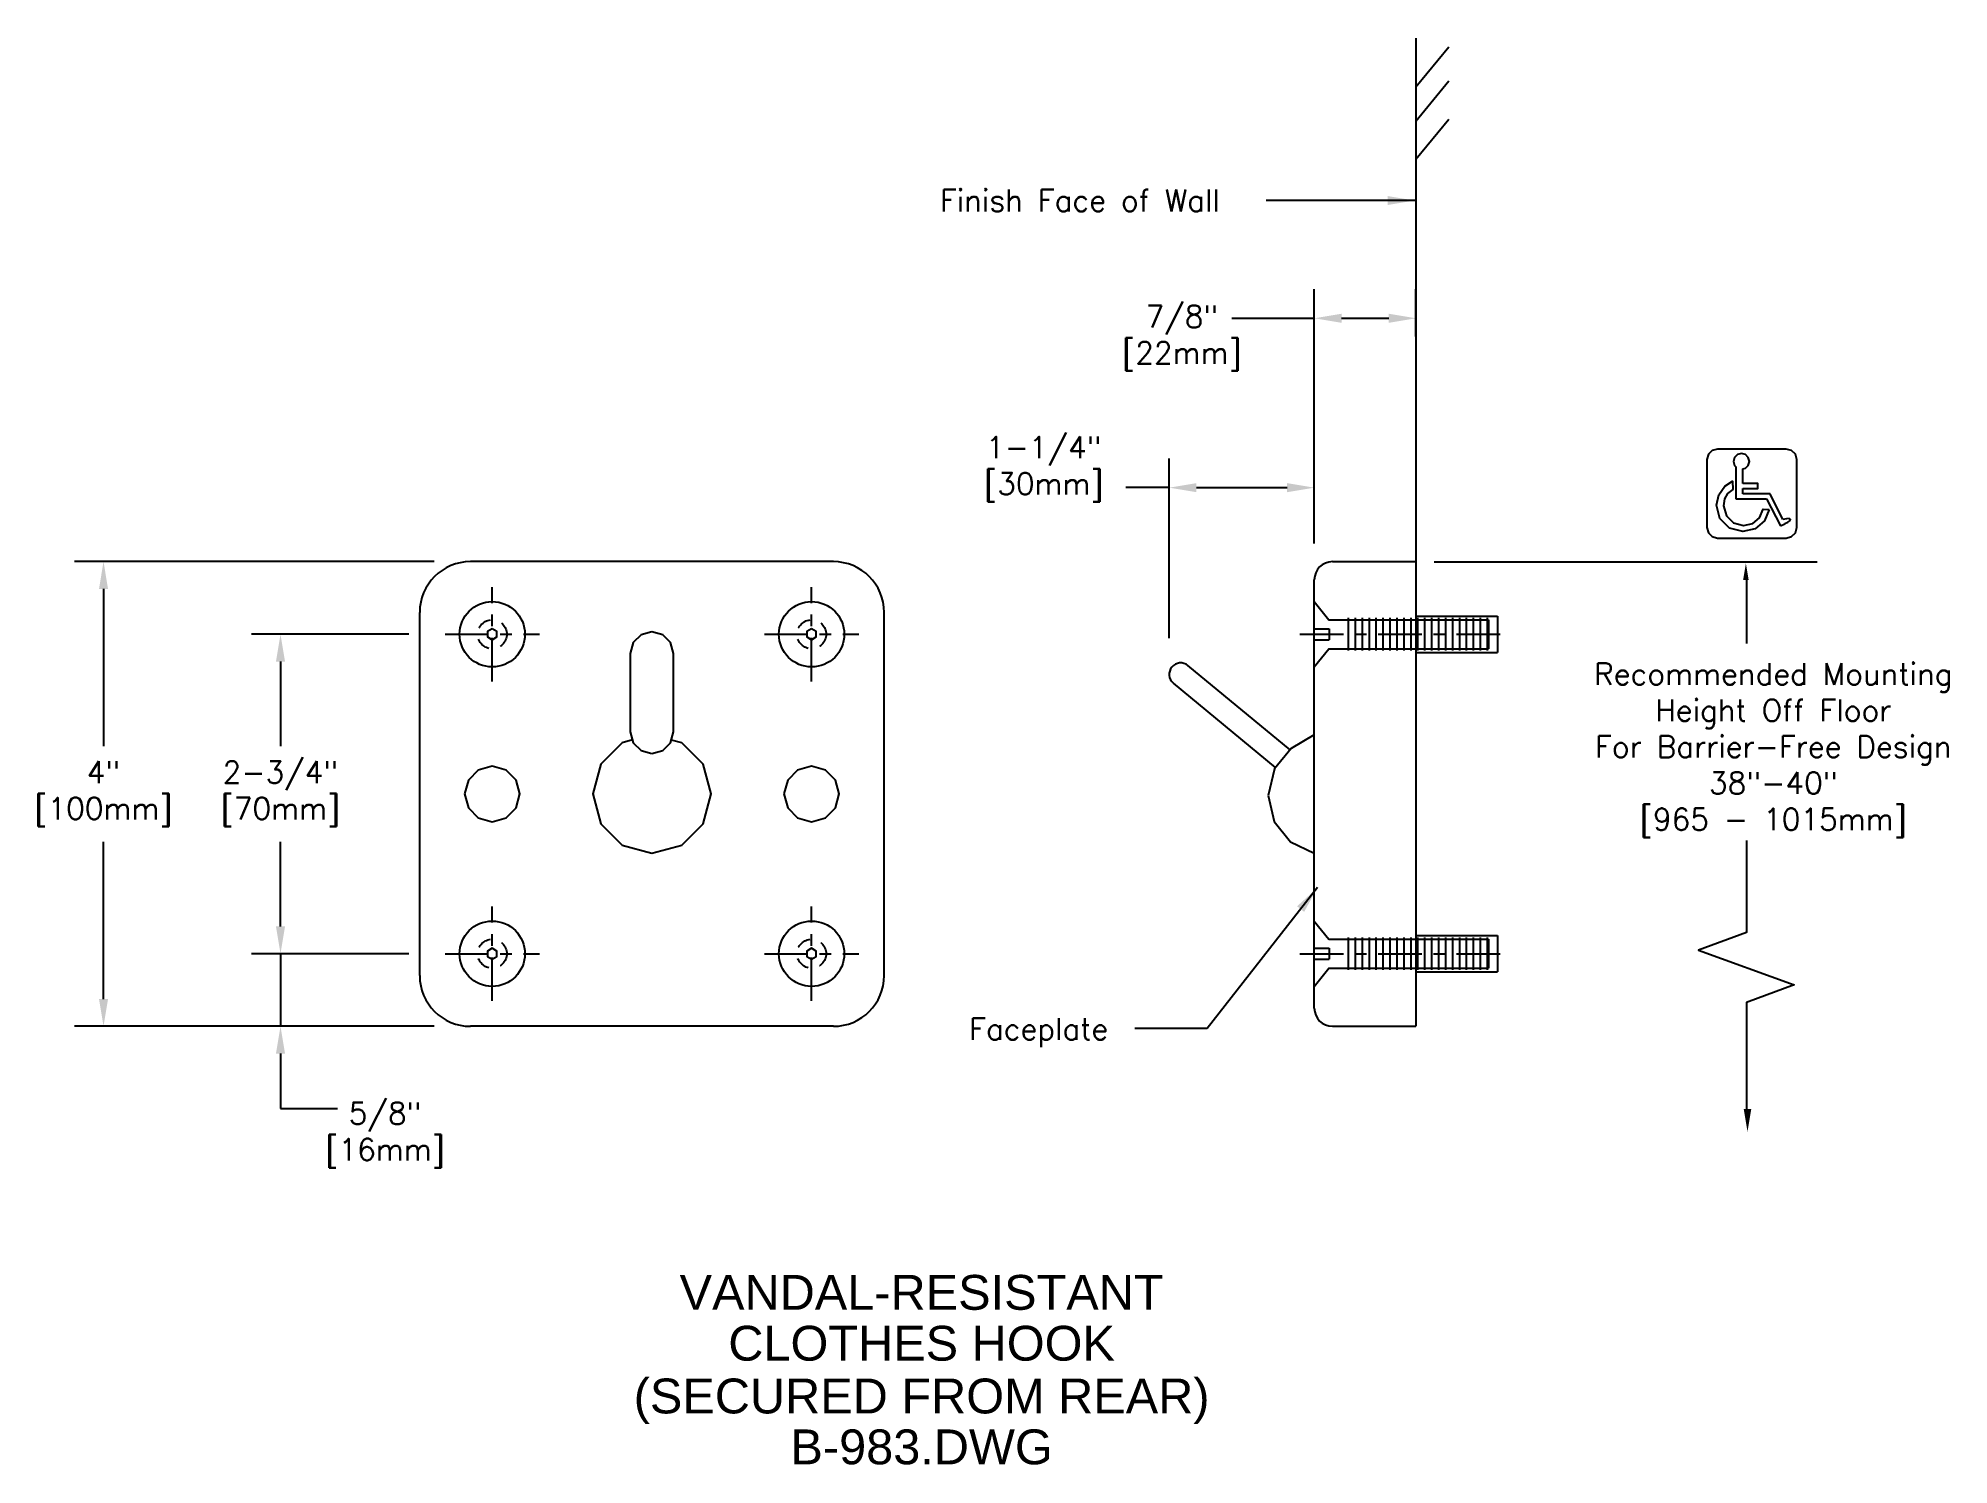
# Model space of a CAD drawing. Header units: inches. Extents: x -0.1 to 16.4, y 3.5 to 15.8.
import ezdxf
from ezdxf.enums import TextEntityAlignment as Align

# ---------------------------------------------------------------- set-up
doc = ezdxf.new("R2010")
doc.units = ezdxf.units.IN
doc.header["$MEASUREMENT"] = 0
doc.header["$PDMODE"] = 35
doc.header["$PDSIZE"] = 0.000315
doc.linetypes.add('CENTER2', pattern=[1.125, 0.75, -0.125, 0.125, -0.125])
doc.linetypes.add('HIDDEN2', pattern=[0.1875, 0.125, -0.0625])
doc.layers.get('0').update_dxf_attribs({"linetype": 'CONTINUOUS'})
doc.layers.get('Defpoints').update_dxf_attribs({"linetype": 'CONTINUOUS'})
for name, color, linetype in [('detail', 4, 'CONTINUOUS'), ('dim', 1, 'CONTINUOUS'), ('text', 2, 'CONTINUOUS')]:
    doc.layers.add(name, color=color, linetype=linetype)
doc.styles.add('Arial_5', font='arial.ttf', dxfattribs={"height": 5})
doc.styles.add('DIM_S.5', font='simplex.shx', dxfattribs={"height": 0.1875})
doc.styles.add('DIM_S_8', font='simplex.shx', dxfattribs={"height": 0.25})
doc.dimstyles.new('DIM_S_7', dxfattribs={"dimtxt": 0.12, "dimasz": 0.234375, "dimexe": 0.25, "dimexo": 0.3125, "dimgap": 0.09375, "dimtad": 1, "dimtih": 1, "dimtoh": 1, "dimdec": 4, "dimrnd": 0.0625, "dimzin": 0, "dimdsep": 46, "dimlunit": 4, "dimtxsty": 'DIM_S.5', "dimcen": 0.09375, "dimclrd": 256, "dimclre": 256, "dimaunit": 1, "dimadec": 0, "dimazin": 0, "dimtfac": 1, "dimtdec": 4, "dimtofl": 0, "dimtmove": 2, "dimatfit": 3, "dimfxl": 1, "dimtolj": 1, "dimtzin": 0, "dimarcsym": 0})

# ---------------------------------------------------------------- blocks, each defined once
blk = doc.blocks.new('TBLK_TX')
at = {"style": 'Arial_5'}
for tag, p in [('TITLE', (0, 0)), ('DWG_NAME', (0, -7.3))]:
    blk.add_attdef(tag, text='', height=5, dxfattribs=at).set_placement(p, align=Align.CENTER)
blk = doc.blocks.new('*D2')
at = {"linetype": 'ByBlock'}
for p, q in [((3.334, 11.265), (0.237, 11.265)), ((0.487, 11.03), (0.487, 9.675)), ((0.487, 7.499), (0.487, 8.854)), ((3.334, 7.265), (0.237, 7.265))]:
    blk.add_line(p, q, dxfattribs=at)
for points in [[(0.448, 11.03), (0.526, 11.03), (0.487, 11.265)], [(0.448, 7.499), (0.526, 7.499), (0.487, 7.265)]]:
    blk.add_solid(points, dxfattribs=at)
at = {"layer": 'Defpoints', "color": 0, "linetype": 'ByBlock'}
for p in [(3.647, 11.265), (0.487, 7.265), (3.647, 7.265)]:
    blk.add_point(p, dxfattribs=at)
at = {"color": 0, "linetype": 'ByBlock', "insert": (0.487, 9.265), "char_height": 0.1875, "attachment_point": 5, "style": 'DIM_S.5'}
blk.add_mtext('\\A1;4"\\P[100mm]', dxfattribs=at)
blk = doc.blocks.new('*D3')
at = {"linetype": 'ByBlock'}
for p, q in [((1.504, 7.717), (1.504, 9.262)), ((2.754, 8.531), (2.754, 9.262)), ((1.739, 9.012), (2.52, 9.012))]:
    blk.add_line(p, q, dxfattribs=at)
for points in [[(1.739, 9.051), (1.739, 8.973), (1.504, 9.012)], [(2.52, 9.051), (2.52, 8.973), (2.754, 9.012)]]:
    blk.add_solid(points, dxfattribs=at)
at = {"layer": 'Defpoints', "color": 0, "linetype": 'ByBlock'}
for p in [(2.754, 9.012), (2.754, 8.219), (1.504, 7.405)]:
    blk.add_point(p, dxfattribs=at)
at = {"color": 0, "linetype": 'ByBlock', "insert": (0.425, 9.171), "char_height": 0.1875, "attachment_point": 5, "style": 'DIM_S.5'}
blk.add_mtext('\\A1;1-1/4"\\P[30mm]', dxfattribs=at)
blk = doc.blocks.new('*D4')
at = {"linetype": 'ByBlock'}
for p, q in [((2.754, 8.531), (2.754, 10.72)), ((3.629, 10.313), (3.629, 10.72)), ((2.988, 10.47), (3.395, 10.47))]:
    blk.add_line(p, q, dxfattribs=at)
for points in [[(2.988, 10.509), (2.988, 10.431), (2.754, 10.47)], [(3.395, 10.509), (3.395, 10.431), (3.629, 10.47)]]:
    blk.add_solid(points, dxfattribs=at)
at = {"layer": 'Defpoints', "color": 0, "linetype": 'ByBlock'}
for p in [(3.629, 10.47), (3.629, 10), (2.754, 8.219)]:
    blk.add_point(p, dxfattribs=at)
at = {"color": 0, "linetype": 'ByBlock', "insert": (1.614, 10.298), "char_height": 0.1875, "attachment_point": 5, "style": 'DIM_S.5'}
blk.add_mtext('\\A1;7/8"\\P[22mm]', dxfattribs=at)
blk = doc.blocks.new('*D5')
at = {"linetype": 'ByBlock'}
for p, q in [((3.116, 10.64), (1.761, 10.64)), ((2.011, 10.405), (2.011, 9.675)), ((2.011, 8.124), (2.011, 8.854)), ((3.116, 7.89), (1.761, 7.89))]:
    blk.add_line(p, q, dxfattribs=at)
for points in [[(1.972, 10.405), (2.05, 10.405), (2.011, 10.64)], [(1.972, 8.124), (2.05, 8.124), (2.011, 7.89)]]:
    blk.add_solid(points, dxfattribs=at)
at = {"layer": 'Defpoints', "color": 0, "linetype": 'ByBlock'}
for p in [(3.428, 10.64), (2.011, 7.89), (3.428, 7.89)]:
    blk.add_point(p, dxfattribs=at)
at = {"color": 0, "linetype": 'ByBlock', "insert": (2.011, 9.265), "char_height": 0.1875, "attachment_point": 5, "style": 'DIM_S.5'}
blk.add_mtext('\\A1;2-3/4"\\P[70mm]', dxfattribs=at)
blk = doc.blocks.new('*D6')
at = {"linetype": 'ByBlock'}
for p, q in [((2.011, 8.124), (2.011, 8.358)), ((3.116, 7.89), (1.761, 7.89)), ((2.011, 7.89), (2.011, 7.265)), ((3.334, 7.265), (1.761, 7.265)), ((2.011, 7.03), (2.011, 6.796))]:
    blk.add_line(p, q, dxfattribs=at)
for points in [[(1.972, 8.124), (2.05, 8.124), (2.011, 7.89)], [(1.972, 7.03), (2.05, 7.03), (2.011, 7.265)]]:
    blk.add_solid(points, dxfattribs=at)
at = {"layer": 'Defpoints', "color": 0, "linetype": 'ByBlock'}
for p in [(3.428, 7.89), (2.011, 7.265), (3.647, 7.265)]:
    blk.add_point(p, dxfattribs=at)
at = {"color": 0, "linetype": 'ByBlock', "insert": (2.912, 6.329), "char_height": 0.1875, "attachment_point": 5, "style": 'DIM_S.5'}
blk.add_mtext('\\A1;5/8"\\P[16mm]', dxfattribs=at)

msp = doc.modelspace()

# ---------------------------------------------------------------- linework, layer by layer
at = {"layer": 'detail', "linetype": 'Continuous'}
for p, q in [((11.78839, 15.77046), (11.78839, 7.26457)), ((11.78839, 15.35237), (12.07078, 15.69738)), ((11.78839, 15.05757), (12.07078, 15.40258)), ((11.78839, 14.73001), (12.07078, 15.07502)), ((14.83884, 11.84812), (14.60434, 11.84812)), ((14.9478, 11.62721), (14.83884, 11.84812)), ((14.92709, 11.5722), (14.96537, 11.5916)), ((14.96537, 11.5916), (14.96457, 11.5932)), ((6.77186, 11.26457), (3.64686, 11.26457)), ((11.06964, 11.26457), (11.78839, 11.26457)), ((10.91339, 7.42082), (10.91339, 11.10832)), ((3.20936, 7.70207), (3.20936, 10.82707)), ((7.20936, 7.70207), (7.20936, 10.82707)), ((11.20463, 10.7803), (11.20463, 10.49993)), ((11.26449, 10.7803), (11.26449, 10.49993)), ((11.32435, 10.7803), (11.32435, 10.49993)), ((11.38422, 10.7803), (11.38422, 10.49993)), ((11.44408, 10.7803), (11.44408, 10.49993)), ((11.50394, 10.7803), (11.50394, 10.49993)), ((11.5638, 10.7803), (11.5638, 10.49993)), ((11.62367, 10.7803), (11.62367, 10.49993)), ((11.68353, 10.7803), (11.68353, 10.49993)), ((11.74339, 10.7803), (11.74339, 10.49993)), ((11.78839, 10.79582), (12.49108, 10.79582)), ((11.80325, 10.7803), (11.80325, 10.49993)), ((11.86312, 10.7803), (11.86312, 10.49993)), ((11.92298, 10.7803), (11.92298, 10.49993)), ((11.98284, 10.7803), (11.98284, 10.49993)), ((12.0427, 10.7803), (12.0427, 10.49993)), ((12.10257, 10.7803), (12.10257, 10.49993)), ((12.16243, 10.7803), (12.16243, 10.49993)), ((12.22229, 10.7803), (12.22229, 10.49993)), ((12.28215, 10.7803), (12.28215, 10.49993)), ((12.34202, 10.7803), (12.34202, 10.49993)), ((12.40188, 10.7803), (12.40188, 10.49993)), ((12.41339, 10.76457), (12.41339, 10.51457)), ((12.49108, 10.79582), (12.49108, 10.48332)), ((10.91339, 10.68645), (11.04137, 10.68645)), ((10.91339, 10.5927), (11.04137, 10.5927)), ((11.04137, 10.68645), (11.04137, 10.5927)), ((10.70437, 9.64482), (9.82542, 10.37063)), ((11.78839, 10.48332), (12.49108, 10.48332)), ((10.57849, 9.49238), (9.69954, 10.21819)), ((10.91339, 7.93645), (11.04137, 7.93645)), ((11.04137, 7.93645), (11.04137, 7.8427)), ((11.20463, 8.0303), (11.20463, 7.74993)), ((11.26449, 8.0303), (11.26449, 7.74993)), ((11.32435, 8.0303), (11.32435, 7.74993)), ((11.38422, 8.0303), (11.38422, 7.74993)), ((11.44408, 8.0303), (11.44408, 7.74993)), ((11.50394, 8.0303), (11.50394, 7.74993)), ((11.5638, 8.0303), (11.5638, 7.74993)), ((11.62367, 8.0303), (11.62367, 7.74993)), ((11.68353, 8.0303), (11.68353, 7.74993)), ((11.74339, 8.0303), (11.74339, 7.74993)), ((11.78839, 8.04582), (12.49108, 8.04582)), ((11.80325, 8.0303), (11.80325, 7.74993)), ((11.86312, 8.0303), (11.86312, 7.74993)), ((11.92298, 8.0303), (11.92298, 7.74993)), ((11.98284, 8.0303), (11.98284, 7.74993)), ((12.0427, 8.0303), (12.0427, 7.74993)), ((12.10257, 8.0303), (12.10257, 7.74993)), ((12.16243, 8.0303), (12.16243, 7.74993)), ((12.22229, 8.0303), (12.22229, 7.74993)), ((12.28215, 8.0303), (12.28215, 7.74993)), ((12.34202, 8.0303), (12.34202, 7.74993)), ((12.40188, 8.0303), (12.40188, 7.74993)), ((12.41339, 8.01457), (12.41339, 7.76457)), ((12.49108, 8.04582), (12.49108, 7.73332)), ((10.91339, 7.8427), (11.04137, 7.8427)), ((11.78839, 7.73332), (12.49108, 7.73332)), ((6.77186, 7.26457), (3.64686, 7.26457)), ((11.06964, 7.26457), (11.78839, 7.26457))]:
    msp.add_line(p, q, dxfattribs=at)
at = {"layer": 'detail', "linetype": 'CENTER2', "ltscale": 0.5}
for p, q in [((3.83436, 10.23332), (3.83436, 11.04582)), ((6.58436, 10.23332), (6.58436, 11.04582)), ((3.42811, 10.63957), (4.24061, 10.63957)), ((6.17811, 10.63957), (6.99061, 10.63957)), ((10.78839, 10.63957), (12.53839, 10.63957)), ((3.83436, 7.48332), (3.83436, 8.29582)), ((6.58436, 7.48332), (6.58436, 8.29582)), ((3.42811, 7.88957), (4.24061, 7.88957)), ((6.17811, 7.88957), (6.99061, 7.88957)), ((10.78839, 7.88957), (12.53839, 7.88957))]:
    msp.add_line(p, q, dxfattribs=at)
at = {"layer": 'detail', "linetype": 'Continuous'}
for points in [[(14.9778, 11.46746), (15.02348, 11.47977), (15.05592, 11.5121), (15.06826, 11.55758), (15.06826, 12.14335), (15.05592, 12.18884), (15.02348, 12.22116), (14.9778, 12.23345), (14.38472, 12.23345), (14.33906, 12.22116), (14.30661, 12.18884), (14.29426, 12.14335), (14.29426, 11.55758), (14.30661, 11.5121), (14.33906, 11.47977), (14.38472, 11.46746)], [(14.8299, 11.71349), (14.78863, 11.61612), (14.70916, 11.54846), (14.60414, 11.52311), (14.48865, 11.55424), (14.40653, 11.63602), (14.37528, 11.75106), (14.39617, 11.83933), (14.44824, 11.91386), (14.51561, 11.9588), (14.51627, 11.88453), (14.4707, 11.8513), (14.4457, 11.80591), (14.43808, 11.74629), (14.46152, 11.66002), (14.5231, 11.59869), (14.60974, 11.57535), (14.68847, 11.59356), (14.74807, 11.64283), (14.77905, 11.71505)], [(3.83436, 10.68645), (3.79377, 10.66301), (3.79377, 10.61614), (3.83436, 10.5927), (3.87496, 10.61614), (3.87496, 10.66301)], [(5.20936, 9.6141), (5.30328, 9.6395), (5.37005, 9.70625), (5.39546, 9.80016), (5.39546, 10.47459), (5.37005, 10.56849), (5.30328, 10.63523), (5.20936, 10.66064), (5.11545, 10.63523), (5.04869, 10.56849), (5.02329, 10.47459), (5.02329, 9.80016), (5.04869, 9.70625), (5.11545, 9.6395)], [(6.58436, 10.68645), (6.54377, 10.66301), (6.54377, 10.61614), (6.58436, 10.5927), (6.62496, 10.61614), (6.62496, 10.66301)], [(3.59588, 9.26457), (3.62844, 9.14424), (3.714, 9.05871), (3.83436, 9.02616), (3.95474, 9.05871), (4.0403, 9.14424), (4.07287, 9.26457), (4.0403, 9.38493), (3.95474, 9.47047), (3.83436, 9.50303), (3.714, 9.47047), (3.62844, 9.38493)], [(6.34588, 9.26457), (6.37844, 9.14424), (6.464, 9.05871), (6.58436, 9.02616), (6.70474, 9.05871), (6.7903, 9.14424), (6.82287, 9.26457), (6.7903, 9.38493), (6.70474, 9.47047), (6.58436, 9.50303), (6.464, 9.47047), (6.37844, 9.38493)], [(3.83436, 7.93645), (3.79377, 7.91301), (3.79377, 7.86614), (3.83436, 7.8427), (3.87496, 7.86614), (3.87496, 7.91301)], [(6.58436, 7.93645), (6.54377, 7.91301), (6.54377, 7.86614), (6.58436, 7.8427), (6.62496, 7.86614), (6.62496, 7.91301)]]:
    msp.add_lwpolyline(points, close=True, dxfattribs=at)
for points in [[(14.60434, 12.06236), (14.62584, 12.06815), (14.65036, 12.09257), (14.65969, 12.12694), (14.65036, 12.16128), (14.62584, 12.18568), (14.59135, 12.19497), (14.55685, 12.18568), (14.53234, 12.16128), (14.52302, 12.12694), (14.53234, 12.09257), (14.54302, 12.08193)], [(14.54302, 12.08193), (14.54302, 11.80533)], [(14.60434, 11.93671), (14.60434, 12.06236)], [(14.60434, 11.89392), (14.7332, 11.89392), (14.7332, 11.93671), (14.60434, 11.93671)], [(14.60434, 11.84812), (14.60434, 11.89392)], [(14.54302, 11.80533), (14.60434, 11.80533)], [(14.60434, 11.80533), (14.80802, 11.80533)], [(14.80802, 11.80533), (14.92709, 11.5722)], [(14.96457, 11.5932), (14.9917, 11.60457), (15.00909, 11.6171), (15.01313, 11.62845), (15.00187, 11.63507), (14.97825, 11.63458), (14.9478, 11.62721)], [(5.04317, 9.72939), (4.95203, 9.70473), (4.76912, 9.52183), (4.69951, 9.26452), (4.76912, 9.00724), (4.95203, 8.82435), (5.20936, 8.75475), (5.46672, 8.82435), (5.64964, 9.00724), (5.71926, 9.26452), (5.64964, 9.52183), (5.46672, 9.70473), (5.37694, 9.72901)], [(10.91339, 9.7744), (10.71379, 9.65623), (10.56907, 9.48097), (10.51502, 9.25232)], [(10.51502, 9.25232), (10.56764, 9.0265), (10.70878, 8.85229), (10.91339, 8.75475)]]:
    msp.add_lwpolyline(points, dxfattribs=at)
at = {"layer": 'detail', "linetype": 'Continuous', "flags": 128}
for points in [[(10.91339, 10.92082), (11.03839, 10.76457), (12.41339, 10.76457)], [(10.91339, 10.35832), (11.03839, 10.51457), (12.41339, 10.51457)], [(10.91339, 8.17082), (11.03839, 8.01457), (12.41339, 8.01457)], [(10.91339, 7.60832), (11.03839, 7.76457), (12.41339, 7.76457)]]:
    msp.add_lwpolyline(points, dxfattribs=at)
at = {"layer": 'detail', "linetype": 'Continuous'}
for centre in [(3.83436, 10.63957), (6.58436, 10.63957), (3.83436, 7.88957), (6.58436, 7.88957)]:
    msp.add_circle(centre, 0.28125, dxfattribs=at)
at = {"layer": 'detail', "linetype": 'HIDDEN2'}
for centre in [(3.83436, 10.63957), (6.58436, 10.63957), (3.83436, 7.88957), (6.58436, 7.88957)]:
    msp.add_circle(centre, 0.125, dxfattribs=at)
at = {"layer": 'detail', "linetype": 'Continuous'}
for centre, radius, start, end in [((3.64686, 10.82707), 0.4375, 90, 180), ((6.77186, 10.82707), 0.4375, 0, 90), ((11.06964, 11.10832), 0.15625, 90, 180), ((9.76248, 10.29441), 0.09885, 50.451062, 230.451062), ((3.64686, 7.70207), 0.4375, 180, 270), ((6.77186, 7.70207), 0.4375, 270, 0), ((11.06964, 7.42082), 0.15625, 180, 270)]:
    msp.add_arc(centre, radius, start, end, dxfattribs=at)
at = {"layer": 'dim', "linetype": 'Continuous'}
for p, q in [((10.20168, 13.35934), (10.91339, 13.35934)), ((9.66364, 11.90174), (9.28889, 11.90174)), ((11.9447, 11.26165), (15.24346, 11.26165)), ((14.63431, 11.12362), (14.63431, 10.56147)), ((2.0108, 6.79582), (2.0108, 6.55857)), ((2.0108, 6.55857), (2.50233, 6.55857))]:
    msp.add_line(p, q, dxfattribs=at)
msp.add_lwpolyline([(14.63431, 8.86432), (14.63431, 8.07099), (14.22219, 7.92099), (15.04643, 7.62099), (14.63431, 7.47099), (14.63431, 6.55573)], dxfattribs=at)
for points in [[(14.60535, 11.10559), (14.65388, 11.10559), (14.62961, 11.25116)], [(14.61065, 6.55386), (14.67603, 6.55386), (14.64334, 6.35771)]]:
    msp.add_solid(points, dxfattribs=at)

# ---------------------------------------------------------------- block references
at = {"layer": 'text', "linetype": 'Continuous', "xscale": 0.06000000000000001, "yscale": 0.06000000000000001, "zscale": 0.06000000000000001}
for p, values in [((7.53163, 4.82453), {'TITLE': 'VANDAL-RESISTANT', 'DWG_NAME': 'CLOTHES HOOK'}), ((7.53163, 3.93239), {'TITLE': '(SECURED FROM REAR)', 'DWG_NAME': 'B-983.DWG'})]:
    msp.add_blockref('TBLK_TX', p, dxfattribs=at).add_auto_attribs(values)

# ---------------------------------------------------------------- texts
at = {"layer": 'dim', "linetype": 'Continuous', "style": 'DIM_S.5'}
for s, p in [('Finish Face of Wall', (7.68946, 14.27974)), ('Faceplate', (7.94193, 7.14817))]:
    msp.add_text(s, height=0.1875, dxfattribs=at).set_placement(p)
at = {"layer": 'dim', "linetype": 'Continuous', "insert": (14.86616, 9.64128), "char_height": 0.1875, "attachment_point": 5, "style": 'DIM_S_8'}
msp.add_mtext('Recommended Mounting\\PHeight Off Floor\\PFor Barrier-Free Design\\P38"-40"\\P[965 - 1015mm]', dxfattribs=at)

# ---------------------------------------------------------------- dimensions: what is measured, and where the dimension line sits
at = {"layer": 'dim', "linetype": 'Continuous'}
for base, p1, p2, text, picture, middle in [((11.78839, 13.35934), (10.91339, 11.10832), (11.78839, 12.88957), '7/8"\\P[22mm]', '*D4', (9.77301, 13.18774)), ((10.91339, 11.90174), (9.66364, 10.29441), (10.91339, 11.10832), '1-1/4"\\P[30mm]', '*D3', (8.58475, 12.06028))]:
    dim = msp.add_linear_dim(base=base, p1=p1, p2=p2, text=text, dimstyle='DIM_S_7', override={"dimpost": '\\X'}, dxfattribs=at)
    dim.commit()
    dim.dimension.update_dxf_attribs({"geometry": picture, "text_midpoint": middle, "dimtype": 160, "insert": (8.15945, 2.88953)})
dim = msp.add_linear_dim(base=(0.48706, 7.26457), p1=(3.64686, 11.26457), p2=(3.64686, 7.26457), angle=90, text='4"\\P[100mm]', dimstyle='DIM_S_7', override={"dimpost": '\\X'}, dxfattribs=at)
dim.commit()
dim.dimension.update_dxf_attribs({"geometry": '*D2', "text_midpoint": (0.48706, 9.26457)})
for base, p1, p2, text, picture, middle in [((2.0108, 7.88957), (3.42811, 10.63957), (3.42811, 7.88957), '2-3/4"\\P[70mm]', '*D5', (2.0108, 9.26457)), ((2.0108, 7.26457), (3.42811, 7.88957), (3.64686, 7.26457), '5/8"\\P[16mm]', '*D6', (2.91194, 6.32928))]:
    dim = msp.add_linear_dim(base=base, p1=p1, p2=p2, angle=90, text=text, dimstyle='DIM_S_7', override={"dimpost": '\\X'}, dxfattribs=at)
    dim.commit()
    dim.dimension.update_dxf_attribs({"geometry": picture, "text_midpoint": middle, "dimtype": 160})

# ---------------------------------------------------------------- leaders
for points in [[(11.77833, 14.37334), (10.4986, 14.37334)], [(10.94027, 8.4584), (9.98997, 7.24644), (9.36737, 7.24644)]]:
    msp.add_leader(points, dimstyle='DIM_S_7', dxfattribs=at)

doc.saveas('drawing.dxf')
